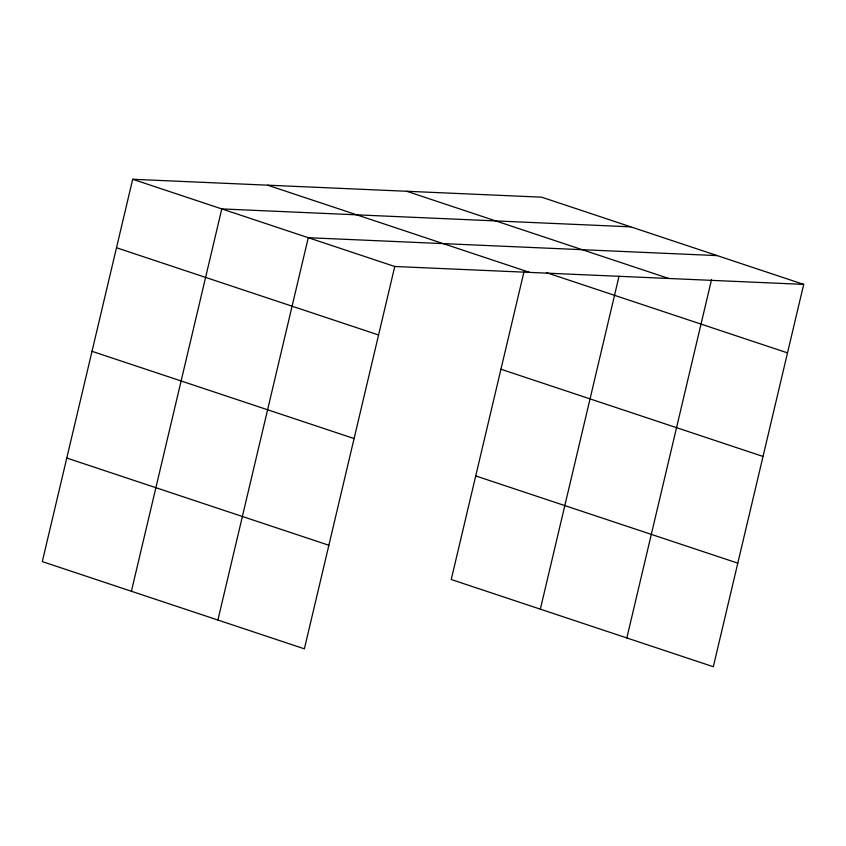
<?xml version="1.0" encoding="UTF-8"?>
<svg xmlns="http://www.w3.org/2000/svg" width="846" height="846" viewBox="0 0 846 846"><rect width="100%" height="100%" fill="white"/><g stroke="black" fill="none" stroke-linecap="round" stroke-linejoin="round"><path stroke-width="1.27" d="M803.7 284.393L541.62 197.171L132.685 179.267L42.3 561.607L304.38 648.829L394.765 266.49L803.7 284.393L713.315 666.733L451.235 579.51L523.917 272.052M131.405 591.259L221.789 208.92L630.725 226.834M217.898 620.044L308.272 237.705L717.207 255.608M540.34 609.162L619.029 276.293M626.833 637.947L711.518 279.709M406.672 191.27L668.752 278.482M546.463 272.666L787.51 352.877M267.632 185.179L529.712 272.401M132.685 179.267L394.765 266.49M500.948 369.237L763.029 456.449M116.494 247.751L378.574 334.974M475.716 475.938L737.807 563.161M92.013 351.323L354.093 438.545M66.781 458.035L328.872 545.258"/></g></svg>
